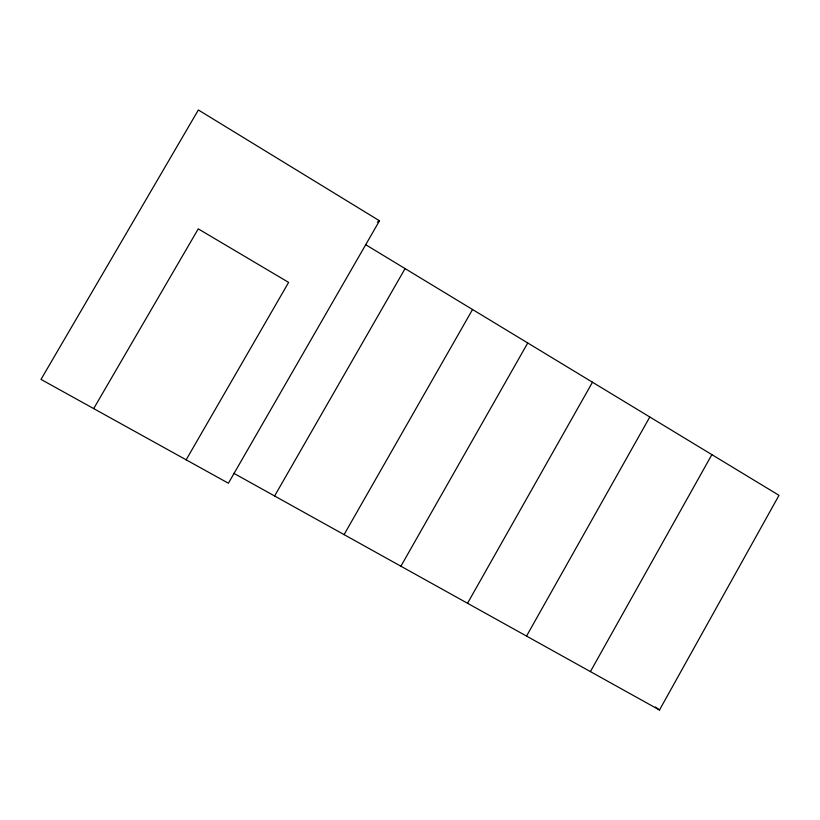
<?xml version="1.0" encoding="UTF-8"?>
<svg xmlns="http://www.w3.org/2000/svg" width="820" height="820" viewBox="0 0 820 820"><rect width="100%" height="100%" fill="white"/><g stroke="black" fill="none" stroke-linecap="round" stroke-linejoin="round"><path stroke-width="1.23" d="M233.802 473.294L659.485 710.018L779 495.341L365.72 244.729M590.41 671.601L711.862 454.639M526.543 636.084L649.799 417.001M467.533 603.274L592.47 382.233M400.898 566.22L527.742 342.986M344.072 534.62L472.545 309.509M274.597 495.987L405.09 268.601M379.486 220.785L228.401 483.226L41 379.404L198.368 109.982L379.486 220.785L377.333 222.179M186.15 459.815L288.619 282.398L198.245 228.852L93.685 408.596M655.395 706.994L659.485 710.018"/></g></svg>
